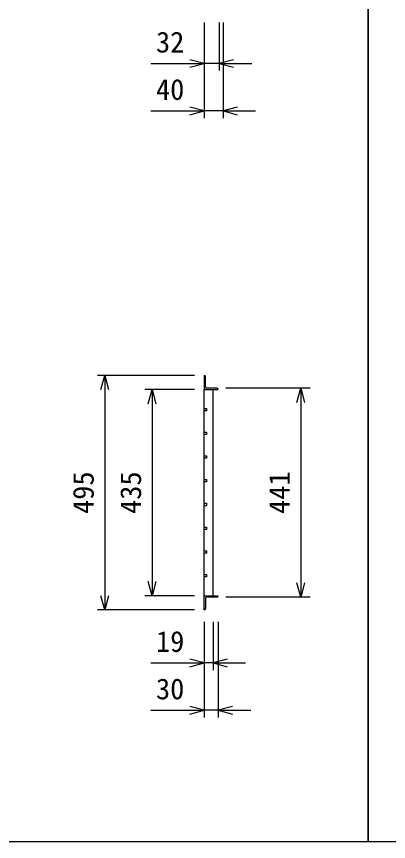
# Model space of a CAD drawing. Units: millimetres, scale not verified. Extents: x -25200 to 25200, y -8910 to 8910.
# Drawn here: x -7960 to -7174, y -7189 to -5448 of the extents above; entities that cross this region are included whole.
import ezdxf
from ezdxf.enums import TextEntityAlignment as Align

# ---------------------------------------------------------------- set-up
doc = ezdxf.new("R2010")
doc.units = ezdxf.units.MM
doc.header["$LTSCALE"] = 30
for name, color, linetype, lineweight in [('0-0_DIM', 7, 'Continuous', 25), ('0-2_HATCH', 6, 'Continuous', 25), ('0-6_TXT', 7, 'Continuous', 25)]:
    doc.layers.add(name, color=color, linetype=linetype, lineweight=lineweight)
doc.styles.add('ＭＳ ゴシック', font='')
doc.styles.get('ＭＳ ゴシック').set_extended_font_data('MS Gothic')

msp = doc.modelspace()

# ---------------------------------------------------------------- linework, layer by layer
at = {"layer": '0-0_DIM'}
for p, q in [((-7563.18, -5460.14), (-7563.18, -5661.73)), ((-7531.18, -5460.14), (-7531.18, -5561.73)), ((-7523.18, -5460.14), (-7523.18, -5661.73)), ((-7675.79, -5546.73), (-7563.18, -5546.73)), ((-7531.18, -5546.73), (-7563.18, -5546.73)), ((-7531.18, -5546.73), (-7462.71, -5546.73)), ((-7675.79, -5646.73), (-7563.18, -5646.73)), ((-7523.18, -5646.73), (-7563.18, -5646.73)), ((-7523.18, -5646.73), (-7454.71, -5646.73)), ((-7583.18, -6204.83), (-7788.18, -6204.83)), ((-7773.18, -6204.83), (-7773.18, -6699.83)), ((-7339.1, -6231.83), (-7517.18, -6231.83)), ((-7359.1, -6231.83), (-7359.1, -6672.83)), ((-7583.18, -6234.83), (-7688.18, -6234.83)), ((-7673.18, -6234.83), (-7673.18, -6669.83)), ((-7583.18, -6669.83), (-7688.18, -6669.83)), ((-7339.1, -6672.83), (-7517.18, -6672.83)), ((-7583.18, -6699.83), (-7788.18, -6699.83)), ((-7563.18, -6725.06), (-7563.18, -6926.64)), ((-7544.18, -6725.06), (-7544.18, -6826.64)), ((-7533.18, -6725.06), (-7533.18, -6926.64)), ((-7675.79, -6811.64), (-7563.18, -6811.64)), ((-7544.18, -6811.64), (-7563.18, -6811.64)), ((-7544.18, -6811.64), (-7475.71, -6811.64)), ((-7675.79, -6911.64), (-7563.18, -6911.64)), ((-7533.18, -6911.64), (-7563.18, -6911.64)), ((-7533.18, -6911.64), (-7464.71, -6911.64))]:
    msp.add_line(p, q, dxfattribs=at)
for points in [[(-7593.18, -5554.77), (-7563.18, -5546.73), (-7593.18, -5538.69)], [(-7501.18, -5538.69), (-7531.18, -5546.73), (-7501.18, -5554.77)], [(-7593.18, -5654.77), (-7563.18, -5646.73), (-7593.18, -5638.69)], [(-7493.18, -5638.69), (-7523.18, -5646.73), (-7493.18, -5654.77)], [(-7781.22, -6234.83), (-7773.18, -6204.83), (-7765.14, -6234.83)], [(-7367.14, -6261.83), (-7359.1, -6231.83), (-7351.07, -6261.83)], [(-7681.22, -6264.83), (-7673.18, -6234.83), (-7665.14, -6264.83)], [(-7665.14, -6639.83), (-7673.18, -6669.83), (-7681.22, -6639.83)], [(-7351.07, -6642.83), (-7359.1, -6672.83), (-7367.14, -6642.83)], [(-7765.14, -6669.83), (-7773.18, -6699.83), (-7781.22, -6669.83)], [(-7593.18, -6819.68), (-7563.18, -6811.64), (-7593.18, -6803.61)], [(-7514.18, -6803.61), (-7544.18, -6811.64), (-7514.18, -6819.68)], [(-7593.18, -6919.68), (-7563.18, -6911.64), (-7593.18, -6903.61)], [(-7503.18, -6903.61), (-7533.18, -6911.64), (-7503.18, -6919.68)]]:
    msp.add_lwpolyline(points, dxfattribs=at)
at = {"layer": '0-2_HATCH'}
for p, q in [((-7563.18, -6204.83), (-7563.18, -6234.83)), ((-7560.18, -6228.83), (-7560.18, -6207.83)), ((-7536.18, -6231.83), (-7557.18, -6231.83)), ((-7563.18, -6669.83), (-7563.18, -6234.83)), ((-7563.18, -6234.83), (-7533.18, -6234.83)), ((-7544.18, -6669.83), (-7544.18, -6234.83)), ((-7563.18, -6669.83), (-7533.18, -6669.83)), ((-7563.18, -6699.83), (-7563.18, -6669.83)), ((-7560.18, -6675.83), (-7560.18, -6696.83)), ((-7536.18, -6672.83), (-7557.18, -6672.83))]:
    msp.add_line(p, q, dxfattribs=at)
for points in [[(-7563.18, -6279.83), (-7563.18, -6274.83), (-7558.18, -6274.83), (-7558.18, -6279.83)], [(-7563.18, -6329.83), (-7563.18, -6324.83), (-7558.18, -6324.83), (-7558.18, -6329.83)], [(-7563.18, -6379.83), (-7563.18, -6374.83), (-7558.18, -6374.83), (-7558.18, -6379.83)], [(-7563.18, -6429.83), (-7563.18, -6424.83), (-7558.18, -6424.83), (-7558.18, -6429.83)], [(-7563.18, -6479.83), (-7563.18, -6474.83), (-7558.18, -6474.83), (-7558.18, -6479.83)], [(-7563.18, -6529.83), (-7563.18, -6524.83), (-7558.18, -6524.83), (-7558.18, -6529.83)], [(-7563.18, -6579.83), (-7563.18, -6574.83), (-7558.18, -6574.83), (-7558.18, -6579.83)], [(-7563.18, -6629.83), (-7563.18, -6624.83), (-7558.18, -6624.83), (-7558.18, -6629.83)]]:
    msp.add_lwpolyline(points, close=True, dxfattribs=at)
for centre, start, end in [((-7563.18, -6207.83), 0, 90), ((-7557.18, -6228.83), 180, 270), ((-7536.18, -6234.83), 0, 90), ((-7557.18, -6675.83), 90, 180), ((-7536.18, -6669.83), 270, 0), ((-7563.18, -6696.83), 270, 0)]:
    msp.add_arc(centre, 3, start, end, dxfattribs=at)
at = {"layer": '0-6_TXT'}
for points in [[(-9316.68, -7188.51), (-7216.68, -7188.51), (-7216.68, -1778.68), (-9316.68, -1778.68)], [(-7216.68, -7188.51), (-5116.68, -7188.51), (-5116.68, -1778.68), (-7216.68, -1778.68)]]:
    msp.add_lwpolyline(points, close=True, dxfattribs=at)

# ---------------------------------------------------------------- texts
at = {"layer": '0-0_DIM', "style": 'ＭＳ ゴシック'}
for s, p in [('32', (-7664.81, -5536.73)), ('40', (-7664.81, -5636.73)), ('19', (-7664.81, -6801.64)), ('30', (-7664.81, -6901.64))]:
    msp.add_text(s, height=43.99, dxfattribs=at).set_placement(p, align=Align.BOTTOM_LEFT)
for s, p in [('495', (-7783.18, -6497.33)), ('435', (-7683.18, -6497.33)), ('441', (-7369.1, -6497.33))]:
    msp.add_text(s, height=43.99, rotation=90, dxfattribs=at).set_placement(p, align=Align.BOTTOM_LEFT)

doc.saveas('drawing.dxf')
